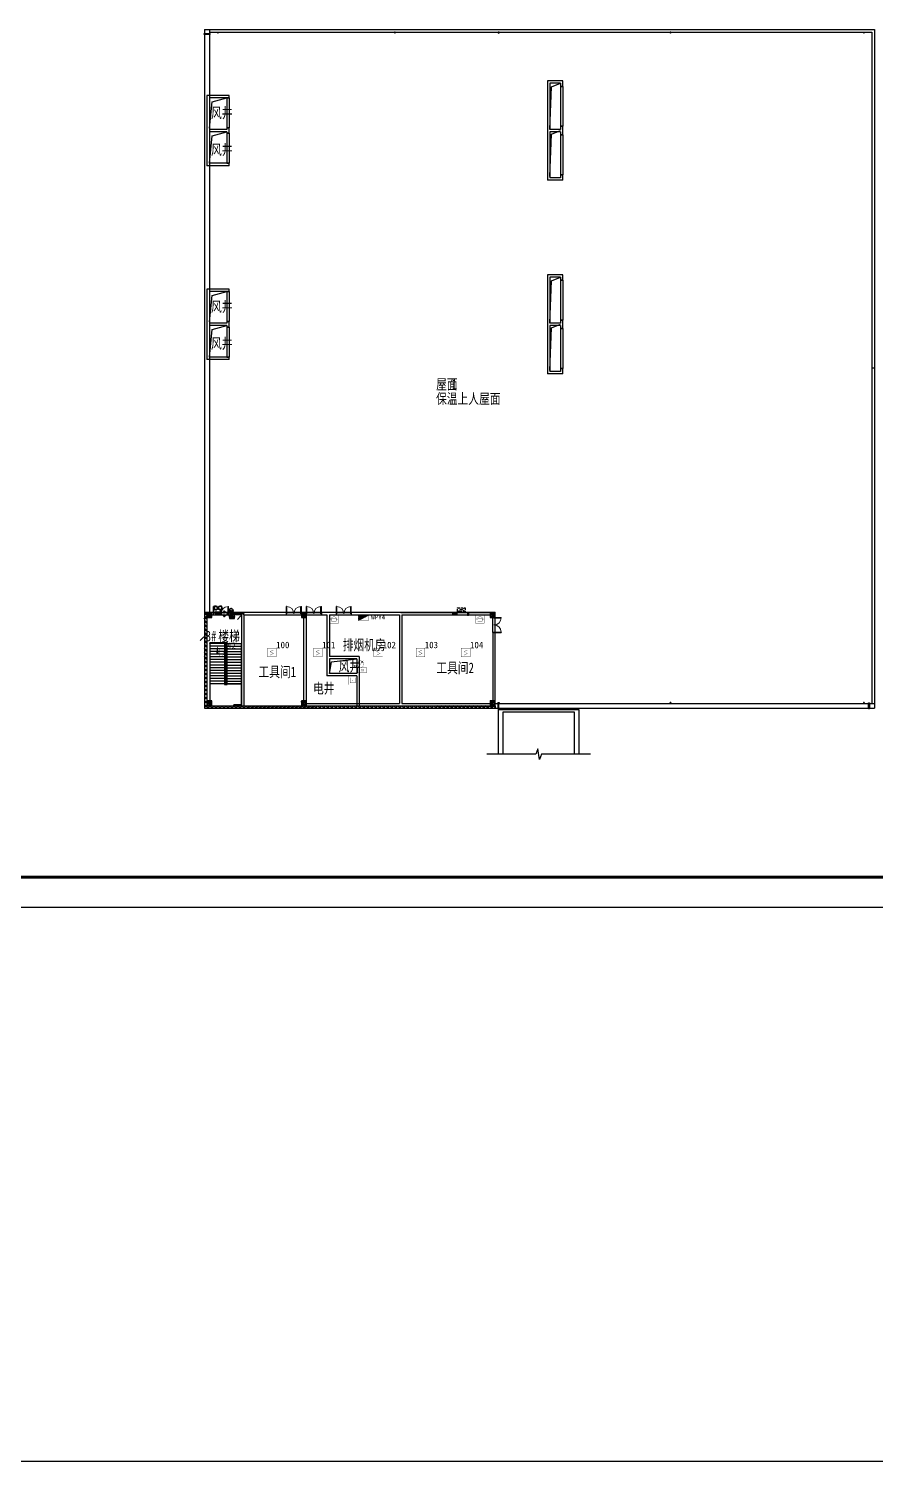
# Model space of a CAD drawing. Header units: millimetres. Extents: x -633009578 to 5705885, y -633235091 to 2571734.
# Drawn here: x 3268531 to 3353276, y 1575279 to 1718713 of the extents above; entities that cross this region are included whole.
import ezdxf
from ezdxf.enums import TextEntityAlignment as Align

# ---------------------------------------------------------------- set-up
doc = ezdxf.new("R2010")
doc.units = ezdxf.units.MM
doc.header["$LTSCALE"] = 1000
doc.header["$MEASUREMENT"] = 0
doc.linetypes.add('DASH', pattern=[0.35, 0.25, -0.1])
doc.layers.get('0').update_dxf_attribs({"color": 9})
for name, color, linetype in [('000000000000电气', 7, 'Continuous'), ('3T_WOOD', 21, 'Continuous'), ('A-COLUM(柱)', 255, 'Continuous'), ('A-DOOR(门）', 4, 'Continuous'), ('A-EQPM(设备)', 15, 'Continuous'), ('A-F-AREA(计算)', 5, 'Continuous'), ('A-HATH(填充)', 8, 'Continuous'), ('A-LM-QPM(设备)', 8, 'Continuous'), ('A-OTHER(其它)', 192, 'Continuous'), ('A-ROOF(屋顶)', 11, 'Continuous'), ('A-ST(雨水管)', 161, 'Continuous'), ('A-STAR(楼梯)', 51, 'Continuous'), ('A-TEXT(房间)', 243, 'Continuous'), ('A-WALL(墙)', 255, 'Continuous'), ('A-WINDOW（窗）', 4, 'Continuous'), ('DIM_SYMB', 3, 'Continuous'), ('DUCT-排烟管设备', 7, 'Continuous'), ('TEL_TEXT', 7, 'Continuous'), ('WALL', 9, 'Continuous'), ('电-弱电平面-箭头', 3, 'Continuous'), ('电-强电平面-标注', 3, 'Continuous'), ('电-强电平面-线缆', 3, 'Continuous'), ('设备-安防', 3, 'Continuous'), ('设备-消防', 3, 'Continuous'), ('设备-箱柜', 3, 'Continuous'), ('院图签、封面151013$0$PUB_TITLE', 153, 'Continuous'), ('院图签、封面151013$0$图签文字', 4, 'Continuous')]:
    doc.layers.add(name, color=color, linetype=linetype)
doc.styles.add('_TCH', font='simhei.ttf', dxfattribs={"width": 0.75, "bigfont": 'hztxt.shx'})
doc.styles.add('_TCH_DIM', font='simhei.ttf', dxfattribs={"width": 0.8, "bigfont": 'hztxt.shx'})
doc.styles.add('_TEL_DIM', font='simhei.ttf', dxfattribs={"height": 3.5, "bigfont": 'HZTXT'})
doc.styles.add('ELEC-DIM', font='simhei.ttf')
doc.styles.add('IDQSTYLE', font='simhei.ttf', dxfattribs={"width": 0.707, "bigfont": 'hztxt.shx'})
doc.styles.get("Standard").update_dxf_attribs({"font": 'simhei.ttf', "bigfont": 'hztxt.shx'})
doc.styles.add('宋', font='simhei.ttf', dxfattribs={"width": 0.8})
doc.styles.add('宋体', font='simhei.ttf')
doc.styles.add('院图签、封面151013$0$-宋体', font='simhei.ttf', dxfattribs={"width": 0.8})
pattern_1 = [(45, (1334077.49, 677101.1), (-200.000203, 200.000203), []), (135, (1334077.49, 677101.1), (-200.000203, -200.000203), [])]

# ---------------------------------------------------------------- blocks, each defined once
blk = doc.blocks.new('HC001224')
at = {"color": 0, "linetype": 'Continuous', "const_width": 0.2}
blk.add_lwpolyline([(-3.125, 3.125), (3.125, 3.125), (3.125, -3.125), (-3.125, -3.125)], close=True, dxfattribs=at)
blk.add_lwpolyline([(1.25, 1.875), (-1.25, 0.625), (1.25, -0.625), (-1.25, -1.875)], dxfattribs=at)
at = {"color": 0, "style": 'IDQSTYLE', "width": 0.7}
blk.add_attdef('PSFHATT', (5.125, -3.125), '', height=2.5, dxfattribs=at)
blk = doc.blocks.new('HC001303')
at = {"color": 0, "linetype": 'Continuous'}
blk.add_line((1.1, 1.5), (1.7, 2.6), dxfattribs=at)
at = {"color": 0, "linetype": 'Continuous', "const_width": 0.2}
blk.add_lwpolyline([(0, -3.1, 0.198912), (2.2, -2.2, 0.198912), (3.1, 0, 0.198912), (2.2, 2.2, 0.198912), (0, 3.1, 0.198912), (-2.2, 2.2, 0.198912), (-3.1, 0, 0.198912), (-2.2, -2.2, 0.198912)], format="xyb", close=True, dxfattribs=at)
blk.add_lwpolyline([(-2.5, -3.3), (2.5, 3.3)], dxfattribs=at)
at = {"color": 0, "style": 'IDQSTYLE', "width": 0.7}
for tag, p in [('280', (4.1, -2.9)), ('PSFHATT', (5.1, -3.3))]:
    blk.add_attdef(tag, p, '', height=2, dxfattribs=at)
blk = doc.blocks.new('*X123')
at = {"color": 0, "linetype": 'Continuous'}
for p, q in [((232.6, 320), (232.9, 320.3)), ((233, 320), (233.8, 320.8)), ((233.4, 320), (234.6, 321.2)), ((233.9, 320), (235.5, 321.6)), ((234.3, 320), (236.3, 322)), ((234.7, 320), (237.2, 322.5)), ((235.1, 320), (238, 322.9)), ((235.6, 320), (238.9, 323.3)), ((236, 320), (239.7, 323.7)), ((236.4, 320), (240.6, 324.2)), ((236.8, 320), (241.4, 324.6)), ((237.3, 320), (242.3, 325)), ((237.7, 320), (242.3, 324.6)), ((238.1, 320), (242.3, 324.1)), ((238.5, 320), (242.3, 323.7)), ((239, 320), (242.3, 323.3)), ((239.4, 320), (242.3, 322.9)), ((239.8, 320), (242.3, 322.5)), ((240.2, 320), (242.3, 322)), ((240.7, 320), (242.3, 321.6)), ((241.1, 320), (242.3, 321.2)), ((241.5, 320), (242.3, 320.8)), ((241.9, 320), (242.3, 320.3))]:
    blk.add_line(p, q, dxfattribs=at)
blk = doc.blocks.new('HC000431')
at = {"color": 0, "linetype": 'Continuous'}
blk.add_line((5, 2.5), (-5, -2.5), dxfattribs=at)
at = {"color": 0, "linetype": 'Continuous', "const_width": 0.3}
for points in [[(5, 2.5), (-5, 2.5), (-5, -2.5)], [(-5, -2.5), (5, -2.5), (5, 2.5)]]:
    blk.add_lwpolyline(points, dxfattribs=at)
at = {"color": 0, "linetype": 'Continuous'}
blk.add_blockref('*X123', (-237.3, -322.5), dxfattribs=at)
at = {"color": 0, "style": 'IDQSTYLE', "width": 0.7}
blk.add_attdef('PSFHATT', (7, -2.5), '', height=2.5, dxfattribs=at)
blk = doc.blocks.new('HC001269')
at = {"color": 0, "linetype": 'Continuous', "const_width": 0.2}
for points in [[(-3.125, -3.125), (-3.125, 3.125), (3.125, 3.125), (3.125, -3.125), (-3.125, -3.125)], [(-1.875, -1.875), (-1.875, 1.875), (1.875, 1.875), (1.875, -1.875), (-1.875, -1.875)]]:
    blk.add_lwpolyline(points, dxfattribs=at)
at = {"color": 0, "linetype": 'Continuous', "const_width": 0.25}
blk.add_lwpolyline([(-0.125, 0, 1), (0.125, 0, 1)], format="xyb", close=True, dxfattribs=at)
at = {"color": 0, "style": 'IDQSTYLE', "width": 0.7}
blk.add_attdef('PSFHATT', (5.125, -3.125), '', height=2.5, dxfattribs=at)
blk = doc.blocks.new('HC001180')
at = {"color": 0, "linetype": 'Continuous', "const_width": 0.2}
blk.add_lwpolyline([(-3.1, 1.9), (3.1, 1.9), (3.1, -1.9), (-3.1, -1.9)], close=True, dxfattribs=at)
at = {"color": 0, "style": 'IDQSTYLE', "width": 0.7}
for tag, p in [('SI', (-0.8, -0.8)), ('PSFHATT', (5.1, -1.9))]:
    blk.add_attdef(tag, p, '', height=1.5, dxfattribs=at)
blk = doc.blocks.new('HC001230')
at = {"color": 0, "linetype": 'Continuous', "const_width": 0.2}
blk.add_lwpolyline([(-3.1, 3.1), (3.1, 3.1), (3.1, -3.1), (-3.1, -3.1)], close=True, dxfattribs=at)
for points in [[(-2.4, -0.3, -0.135972), (-1.7, 0.8, -0.198912)], [(-1.7, 0.8, -0.198912), (0, 1.6, -0.198912), (1.8, 0.8, -0.135972), (2.4, -0.3, -0.198912)]]:
    blk.add_lwpolyline(points, format="xyb", dxfattribs=at)
for points in [[(-1.6, 0.3), (1.6, 0.3), (1.6, -1.6), (-1.6, -1.6), (-1.6, 0.3)], [(-2.4, -0.3), (-1.6, -0.3)], [(1.6, -0.3), (2.4, -0.3)]]:
    blk.add_lwpolyline(points, dxfattribs=at)
at = {"color": 0, "style": 'IDQSTYLE', "width": 0.7}
blk.add_attdef('PSFHATT', (5.1, -3.1), '', height=2.5, dxfattribs=at)
blk = doc.blocks.new('HC001213')
at = {"color": 0, "linetype": 'Continuous', "const_width": 0.2}
blk.add_lwpolyline([(-1.9, 3.1), (1.9, 3.1), (3.1, -3.1), (-3.1, -3.1)], close=True, dxfattribs=at)
for points in [[(-1.3, 0.7), (-0.2, 0.7), (-0.2, -1.1), (-1.3, -1.1), (-1.3, 0.7)], [(-0.2, 0.7), (1.2, 1.3), (1.2, -1.7), (-0.2, -1.1)]]:
    blk.add_lwpolyline(points, dxfattribs=at)
at = {"color": 0, "style": 'IDQSTYLE', "width": 0.7}
blk.add_attdef('PSFHATT', (5.1, -3.1), '', height=2.5, dxfattribs=at)
blk = doc.blocks.new('*X126')
at = {"color": 0, "linetype": 'Continuous'}
for p, q in [((192.6, 446.7), (193.9, 448.1)), ((192.7, 446.4), (194.3, 448)), ((192.7, 447.2), (193.4, 448)), ((192.8, 446.1), (194.6, 447.8)), ((193, 445.9), (194.8, 447.6)), ((193.3, 445.7), (194.9, 447.4)), ((193.6, 445.6), (195.1, 447.1)), ((194, 445.6), (195.1, 446.7))]:
    blk.add_line(p, q, dxfattribs=at)
blk = doc.blocks.new('HC001447')
at = {"color": 0, "linetype": 'Continuous'}
blk.add_line((-5.5, -5.5), (-2.4, -2.4), dxfattribs=at)
blk.add_lwpolyline([(-2.4, -2.4, 0.8, 0, 0), (-0.4, -0.5, 0, 0, 0)], format="xyseb", dxfattribs=at)
blk.add_circle((0, 0), 0.625, dxfattribs=at)
at = {"color": 0, "linetype": 'Continuous', "xscale": 0.5, "yscale": 0.5, "zscale": 0.5}
blk.add_blockref('*X126', (-96.9, -223.4), dxfattribs=at)
at = {"color": 0, "style": 'IDQSTYLE', "width": 0.7}
blk.add_attdef('PSFHATT', (2.6, -5.5), '', height=2.5, dxfattribs=at)
blk = doc.blocks.new('A$C18BE6784')
at = {"color": 3}
for p, q in [((10, 208), (524, 208)), ((10, 10), (524, 10)), ((524, 10), (524, 267))]:
    blk.add_line(p, q, dxfattribs=at)
at = {"color": 3, "const_width": 19.8}
blk.add_lwpolyline([(10, 267), (10, 10), (524, 10), (524, 267), (10, 267), (10, 10)], dxfattribs=at)
at = {"layer": 'TEL_TEXT', "style": '宋'}
blk.add_text('FHM', height=174.4, dxfattribs=at).set_placement((77, 38))
blk = doc.blocks.new('$equip_U$00000071(蒋轩)')
at = {"const_width": 0.04}
blk.add_lwpolyline([(-0.5, 0, -1), (0.5, 0, -1), (-0.5, 0, -1.463176)], format="xyb", dxfattribs=at)
at = {"linetype": 'Continuous', "const_width": 0.0417}
for points in [[(-0.25, -0.17), (-0.25, 0.17)], [(0.25, -0.17), (0.25, 0.17)], [(-0.25, -0.17), (0.25, -0.17)]]:
    blk.add_lwpolyline(points, dxfattribs=at)
blk.add_circle((0, 0), 0.5)
blk.add_point((0, -0.5))
at = {"color": 7, "style": '_TEL_DIM', "flags": 1}
for tag in ['A', 'REMARK']:
    blk.add_attdef(tag, text='', height=0.0000167, dxfattribs=at).set_placement((0, 0), align=Align.MIDDLE_CENTER)
blk = doc.blocks.new('$equip_U$00000073(LR-JS03)')
at = {"xscale": 1.008, "yscale": 1.008, "zscale": 1.008}
blk.add_blockref('$equip_U$00000071(蒋轩)', (0, 0), dxfattribs=at)
at = {"color": 7, "style": '_TEL_DIM', "flags": 1}
for tag in ['A', 'REMARK']:
    blk.add_attdef(tag, text='', height=0.00002, dxfattribs=at).set_placement((0, 0), align=Align.MIDDLE_CENTER)
blk = doc.blocks.new('$equip_U$00000082(LR-JS03)')
blk.add_blockref('$equip_U$00000073(LR-JS03)', (0, 0))
at = {"color": 7, "style": '_TEL_DIM', "flags": 1}
for tag in ['A', 'REMARK']:
    blk.add_attdef(tag, text='', height=0.00002, dxfattribs=at).set_placement((0, 0), align=Align.MIDDLE_CENTER)
blk = doc.blocks.new('$equip_U$00000090(LR-JS03)')
for p in [(-0.5, 0), (0, 0.5), (0.5, 0), (0, -0.5)]:
    blk.add_point(p)
blk.add_blockref('$equip_U$00000082(LR-JS03)', (0, 0))
at = {"color": 7, "style": '_TEL_DIM', "flags": 1}
for tag in ['A', 'REMARK']:
    blk.add_attdef(tag, text='', height=0.00002, dxfattribs=at).set_placement((0, 0), align=Align.MIDDLE_CENTER)
blk = doc.blocks.new('$equip_U$00000099(LR-JS03)')
at = {"linetype": 'Continuous', "ltscale": 0.7, "xscale": 0.6, "yscale": 0.6, "zscale": 0.6}
blk.add_blockref('$equip_U$00000090(LR-JS03)', (0, 0), dxfattribs=at)
at = {"color": 7, "linetype": 'Continuous', "style": '_TEL_DIM', "flags": 1}
for tag in ['A', 'REMARK']:
    blk.add_attdef(tag, text='', height=0.00002, dxfattribs=at).set_placement((0, 0), align=Align.MIDDLE_CENTER)
blk = doc.blocks.new('$equip_U$00000101(LR-JS03)')
at = {"linetype": 'Continuous', "ltscale": 0.7}
for p in [(-0.3, 0), (-0.29, 0.1), (-0.24, 0.19), (-0.17, 0.26), (-0.12, 0.28), (0, 0.3), (0.1, 0.28), (0.21, 0.21), (0.28, 0.14), (0.3, 0), (-0.29, -0.14), (-0.22, -0.21), (-0.15, -0.28), (0, -0.3), (0.19, -0.24), (0.26, -0.15)]:
    blk.add_point(p, dxfattribs=at)
blk.add_blockref('$equip_U$00000099(LR-JS03)', (0, 0), dxfattribs=at)
at = {"color": 7, "linetype": 'Continuous', "style": '_TEL_DIM', "flags": 1}
for tag in ['A', 'REMARK']:
    blk.add_attdef(tag, text='', height=0.00002, dxfattribs=at).set_placement((0, 0), align=Align.MIDDLE_CENTER)
blk = doc.blocks.new('$equip_U$00000102(LR-JS03)')
for p in [(-0.39, 0), (0, 0.39), (0.39, 0), (0, -0.39)]:
    blk.add_point(p)
at = {"xscale": 1.3, "yscale": 1.3, "zscale": 1.3}
blk.add_blockref('$equip_U$00000101(LR-JS03)', (0, 0), dxfattribs=at)
at = {"color": 7, "style": '_TEL_DIM', "flags": 1}
for tag in ['A', 'REMARK']:
    blk.add_attdef(tag, text='', height=0.00002, dxfattribs=at).set_placement((0, 0), align=Align.MIDDLE_CENTER)
blk = doc.blocks.new('FHHHM')
at = {"layer": '设备-消防', "const_width": 35.6}
for points in [[(-400, -421), (-400, -230)], [(-75, -421), (-75, -230)]]:
    blk.add_lwpolyline(points, dxfattribs=at)
at = {"layer": '设备-消防'}
for name, p, xscale, yscale, zscale in [('A$C18BE6784', (-472, -240), 0.9, 0.9, 0.9), ('$equip_U$00000102(LR-JS03)', (-414, -565), 367.6065970498603, 367.6065970498603, 367.6065970498603)]:
    blk.add_blockref(name, p, dxfattribs=dict(at, xscale=xscale, yscale=yscale, zscale=zscale))
at = {"layer": '设备-消防', "xscale": -367.6065970498603, "yscale": 367.606597049965, "zscale": 367.6065970500075, "rotation": 359.9999999999998}
blk.add_blockref('$equip_U$00000102(LR-JS03)', (-61, -565), dxfattribs=at)
blk = doc.blocks.new('$equip$00002496')
for p, q in [((-0.33, -0.01), (-0.33, -0.04)), ((-0.33, -0.04), (-0.23, -0.04)), ((-0.23, -0.07), (-0.23, -0.01)), ((0.23, -0.07), (0.23, -0.01)), ((0.23, -0.04), (0.33, -0.04)), ((0.33, -0.01), (0.33, -0.04))]:
    blk.add_line(p, q)
at = {"const_width": 0.04}
for points in [[(-0.33, -0.01), (-0.33, 0.01), (-0.32, 0.02), (-0.32, 0.04), (-0.32, 0.06), (-0.32, 0.08), (-0.31, 0.09), (-0.31, 0.11), (-0.3, 0.14), (-0.29, 0.16), (-0.28, 0.17), (-0.27, 0.19), (-0.25, 0.22), (-0.23, 0.24), (-0.22, 0.25), (-0.2, 0.26), (-0.19, 0.27), (-0.17, 0.28), (-0.15, 0.3), (-0.14, 0.31), (-0.11, 0.32), (-0.09, 0.32), (-0.07, 0.33), (-0.05, 0.33), (-0.03, 0.34), (-0.01, 0.34), (0.01, 0.34), (0.02, 0.34), (0.03, 0.34), (0.04, 0.33), (0.05, 0.33), (0.06, 0.33), (0.07, 0.33), (0.08, 0.33), (0.1, 0.32), (0.11, 0.32), (0.12, 0.31), (0.13, 0.31), (0.14, 0.3), (0.15, 0.3), (0.16, 0.29), (0.17, 0.28), (0.18, 0.28), (0.19, 0.27), (0.2, 0.27), (0.2, 0.26), (0.21, 0.26), (0.22, 0.25), (0.23, 0.24), (0.24, 0.23), (0.24, 0.22), (0.25, 0.21), (0.25, 0.21), (0.26, 0.2), (0.27, 0.19), (0.28, 0.17), (0.28, 0.16), (0.29, 0.15), (0.3, 0.13), (0.3, 0.13), (0.3, 0.11), (0.31, 0.1), (0.31, 0.09), (0.32, 0.08), (0.32, 0.06), (0.32, 0.05), (0.32, 0.04), (0.32, 0.03), (0.32, 0.02), (0.33, 0.01), (0.33, 0), (0.33, -0.01), (0.33, -0.02)], [(-0.33, -0.01), (-0.33, -0.04), (-0.27, -0.04)], [(0.23, -0.04), (0.33, -0.04), (0.33, -0.01)]]:
    blk.add_lwpolyline(points, dxfattribs=at)
blk.add_lwpolyline([(-0.23, -0.04), (-0.23, -0.07, 0.018296), (-0.23, -0.1, 0.020571), (-0.23, -0.12, 0.016157), (-0.23, -0.14, 0.016938), (-0.22, -0.16, 0.013296), (-0.22, -0.17, 0.017744), (-0.21, -0.19, 0.018102), (-0.2, -0.21, 0.023336), (-0.19, -0.23, 0.020442), (-0.18, -0.25, 0.019898), (-0.16, -0.26, 0.029375), (-0.14, -0.28, 0.020467), (-0.13, -0.29, 0.019947), (-0.11, -0.3, 0.02634), (-0.09, -0.32, 0.022765), (-0.07, -0.32, 0.022064), (-0.06, -0.33, 0.017561), (-0.04, -0.33, 0.018849), (-0.03, -0.34, 0.026674), (0, -0.34, 0.024065), (0.02, -0.34, 0.017492), (0.03, -0.33, 0.02218), (0.05, -0.33, 0.016706), (0.06, -0.33, 0.021772), (0.08, -0.32, 0.033748), (0.11, -0.31, 0.027307), (0.13, -0.29, 0.037487), (0.15, -0.27, 0.023669), (0.17, -0.25, 0.024636), (0.18, -0.23, 0.022056), (0.2, -0.21, 0.019355), (0.21, -0.19, 0.016885), (0.21, -0.18, 0.019662), (0.22, -0.16, 0.017314), (0.23, -0.14, 0.017657), (0.23, -0.12, 0.016334), (0.23, -0.1, 0.018628), (0.23, -0.07, -0.000473), (0.23, -0.05, 0.000473), (0.23, -0.03, -0.000473), (0.23, -0.01, 0.019349), (0.23, 0.01, 0.017701), (0.23, 0.03, 0.017609), (0.23, 0.05, 0.019734), (0.22, 0.07, 0.015457), (0.21, 0.09, 0.016381), (0.21, 0.11, 0.018896), (0.2, 0.12, 0.014609), (0.19, 0.14, 0.018347), (0.18, 0.15, 0.018027), (0.17, 0.17, 0.019185), (0.15, 0.18, 0.02609), (0.14, 0.2, 0.027268), (0.12, 0.21, 0.02826), (0.09, 0.23, 0.01768), (0.08, 0.23, 0.029838), (0.05, 0.24, 0.036888), (0.02, 0.25, 0.031327), (0, 0.25, 0.021523), (-0.02, 0.25, 0.027816), (-0.04, 0.25, 0.027819), (-0.06, 0.24, 0.017928), (-0.08, 0.24, 0.026287), (-0.1, 0.23, 0.021193), (-0.12, 0.22, 0.017157), (-0.13, 0.21, 0.024162), (-0.15, 0.19, 0.028789), (-0.17, 0.17, 0.018477), (-0.18, 0.16, 0.021383), (-0.19, 0.14, 0.017608), (-0.2, 0.12, 0.01682), (-0.21, 0.11, 0.019066), (-0.22, 0.09, 0.016635), (-0.22, 0.07, 0.011999), (-0.23, 0.06, 0.019213), (-0.23, 0.03, 0.012912), (-0.23, 0.02, 0.016735), (-0.23, 0, 0.009175), (-0.23, -0.01, 0.000862), (-0.23, -0.04), (-0.3, -0.04, 56.791434)], format="xyb", dxfattribs=at)
for centre, major_axis, ratio, start_param, end_param in [((0, -0.01), (0, 0.345), 0.944189, 4.700094, 7.866276), ((0, -0.01), (0, 0.263), 0.88811, 4.712389, 7.853982), ((0, -0.07), (0, -0.263), 0.88811, 4.712389, 7.853982)]:
    blk.add_ellipse(centre, major_axis=major_axis, ratio=ratio, start_param=start_param, end_param=end_param)
for p in [(0, 0.34), (-0.33, -0.04), (0, -0.34), (0.33, -0.05)]:
    blk.add_point(p)
at = {"color": 7, "style": '_TEL_DIM', "flags": 1}
blk.add_attdef('A', text='', height=0.00002, dxfattribs=at).set_placement((0, 0), align=Align.MIDDLE_CENTER)
blk = doc.blocks.new('$equip$00002617')
for p, q in [((0.63, 0.42), (-0.62, 0.42)), ((-0.62, 0.42), (-0.62, -0.41)), ((-0.62, 0.22), (0.33, 0.22)), ((0.33, 0.22), (0.63, 0.08)), ((0.63, -0.41), (0.63, 0.42)), ((-0.62, -0.41), (0.63, -0.41))]:
    blk.add_line(p, q)
at = {"linetype": 'Continuous', "const_width": 0.04}
blk.add_lwpolyline([(-0.62, 0.42), (0.63, 0.42), (0.63, -0.41), (-0.62, -0.41)], close=True, dxfattribs=at)
at = {"color": 1}
for p in [(-0.62, 0), (0, 0.42), (0.63, 0), (0.02, -0.41)]:
    blk.add_point(p, dxfattribs=at)
at = {"color": 7, "style": '_TEL_DIM', "flags": 1}
blk.add_attdef('A', text='', height=0.000025, dxfattribs=at).set_placement((0, 0), align=Align.MIDDLE_CENTER)
blk = doc.blocks.new('A$C40EF29F0')
for name, p, xscale, yscale, zscale in [('$equip$00002617', (258, 174), 400, 400, 400), ('$equip$00002496', (256, 133), 315, 315, 315)]:
    blk.add_blockref(name, p, dxfattribs=dict(xscale=xscale, yscale=yscale, zscale=zscale))
blk = doc.blocks.new('$equip$00002620')
for p, q in [((-0.11, 0.12), (-0.19, -0.1)), ((0.16, 0.12), (-0.11, 0.12)), ((0.08, -0.1), (0.16, 0.12)), ((-0.19, -0.1), (0.08, -0.1))]:
    blk.add_line(p, q)
at = {"const_width": 0.04}
blk.add_lwpolyline([(-0.3, 0, 1), (0.3, 0, 1), (-0.3, 0, 1)], format="xyb", dxfattribs=at)
blk.add_circle((0, 0), 0.3)
at = {"color": 1}
for p in [(-0.3, 0), (0, 0.3), (0.3, 0), (0, -0.3)]:
    blk.add_point(p, dxfattribs=at)
at = {"color": 7, "style": '_TEL_DIM', "flags": 1}
blk.add_attdef('A', text='', height=0.000025, dxfattribs=at).set_placement((0, 0), align=Align.MIDDLE_CENTER)
blk = doc.blocks.new('$equip$00002474')
for p, q in [((-0.52, 0), (0, 0.44)), ((0, -0.44), (-0.52, 0)), ((0, 0.44), (0.52, 0)), ((0.52, 0), (0, -0.44))]:
    blk.add_line(p, q)
at = {"const_width": 0.04}
blk.add_lwpolyline([(0, 0.44), (-0.52, 0), (0, -0.44), (0.52, 0), (0, 0.44), (-0.52, 0)], dxfattribs=at)
for p in [(-0.52, 0), (0, 0.44), (0.52, 0), (0, -0.44)]:
    blk.add_point(p)
at = {"color": 7, "style": '_TEL_DIM'}
blk.add_attdef('$TEXT$', text='', height=0.3, dxfattribs=at).set_placement((0.03, 0.01), align=Align.MIDDLE_CENTER)
at = {"color": 7, "style": '_TEL_DIM', "flags": 1}
blk.add_attdef('A', text='', height=0.00002, dxfattribs=at).set_placement((0, 0), align=Align.MIDDLE_CENTER)
blk = doc.blocks.new('建筑图框_A1')
at = {"layer": '院图签、封面151013$0$PUB_TITLE'}
blk.add_lwpolyline([(0, 0), (84100, 0), (84100, 59400), (0, 59400)], close=True, dxfattribs=at)
at = {"layer": '院图签、封面151013$0$PUB_TITLE', "const_width": 100}
blk.add_lwpolyline([(2500, 1000), (83100, 1000), (83100, 58400), (2500, 58400)], close=True, dxfattribs=at)
at = {"layer": '院图签、封面151013$0$图签文字', "color": 6, "style": '院图签、封面151013$0$-宋体'}
for tag, height, width, p in [('工程主持人', 400, 0.8, (79991, 29506)), ('审定', 400, 0.8, (79991, 28706)), ('审核', 400, 0.8, (79991, 27906)), ('专业负责人', 400, 0.8, (79991, 27106)), ('校对', 400, 0.8, (79991, 26306)), ('设计', 400, 0.8, (79991, 25506)), ('方案设计人', 400, 0.8, (79991, 24707)), ('工程编号', 300, 0.7, (81000, 8700)), ('版次', 300, 0.7, (78738, 3006)), ('日期', 300, 0.7, (82038, 3000)), ('比例', 300, 0.7, (78738, 2200)), ('图号_X施', 300, 0.7, (81538, 2200)), ('图号', 200, 0.7, (82538, 2400)), ('图号_总数', 200, 0.7, (82538, 2000))]:
    blk.add_attdef(tag, text='', height=height, dxfattribs=dict(at, width=width)).set_placement(p, align=Align.MIDDLE_CENTER)
at = {"layer": '院图签、封面151013$0$图签文字', "color": 6, "style": '院图签、封面151013$0$-宋体', "width": 0.7}
for tag, p in [('建设单位_001', (80936, 7446)), ('工程名称_001', (80934, 6045)), ('图名_001', (79743, 4060))]:
    blk.add_attdef(tag, p, '', height=300, dxfattribs=at)
blk = doc.blocks.new('31231')
at = {"layer": 'A-EQPM(设备)', "linetype": 'DASH', "ltscale": 500}
blk.add_lwpolyline([(46924, 1033154), (47004, 1033154), (47004, 1032854), (46924, 1032854)], close=True, dxfattribs=at)
blk.add_lwpolyline([(46964, 1033204), (46964, 1032804)], dxfattribs=at)
blk = doc.blocks.new('1fdasdas')
at = {"layer": 'A-EQPM(设备)', "linetype": 'DASH'}
for p, q in [((800, 0), (0, 400)), ((0, 0), (800, 400))]:
    blk.add_line(p, q, dxfattribs=at)
blk.add_lwpolyline([(0, 400), (800, 400), (800, 0), (0, 0)], close=True, dxfattribs=at)
at = {"layer": 'A-EQPM(设备)', "style": '_TCH_DIM', "width": 0.705882}
blk.add_text('A.C', height=204, dxfattribs=at).set_placement((240, 108))
blk = doc.blocks.new('$轴流风机$00000011')
for p, q in [((-500, 500, 0), (-500, -500, 0)), ((500, 500, 0), (-500, 500, 0)), ((-339, 135, 0), (-339, -135, 0)), ((88, 135, 0), (-339, 135, 0)), ((88, -135, 0), (88, 135, 0)), ((88, 0, 0), (288, 0, 0)), ((500, -500, 0), (500, 500, 0)), ((-500, -500, 0), (500, -500, 0)), ((-339, -135, 0), (88, -135, 0))]:
    blk.add_line(p, q)
for centre, radius, start, end in [((633, 238, 0), 465, 168.11261, 180), ((633, 238, 0), 465, 180, 191.88739), ((462, 274, 0), 291, 153.06034, 168.11261), ((462, 202, 0), 291, 191.88739, 206.93966), ((355, 329, 0), 170, 129.18213, 153.06034), ((355, 148, 0), 170, 206.93966, 230.81787), ((288, 410, 0), 64.8, 90, 129.18213), ((288, 66, 0), 64.8, 230.81787, 270), ((288, 410, 0), 64.8, 50.81787, 90), ((288, 66, 0), 64.8, 270, 309.18213), ((222, 329, 0), 170, 26.93966, 50.81787), ((222, 148, 0), 170, 309.18213, 333.06034), ((115, 274, 0), 291, 11.88739, 26.93966), ((115, 202, 0), 291, 333.06034, 348.11261), ((-56, 238, 0), 465, 0, 11.88739), ((-56, 238, 0), 465, 348.11261, 0), ((633, -238, 0), 465, 168.11261, 180), ((633, -238, 0), 465, 180, 191.88739), ((462, -202, 0), 291, 153.06034, 168.11261), ((462, -274, 0), 291, 191.88739, 206.93966), ((355, -148, 0), 170, 129.18213, 153.06034), ((355, -329, 0), 170, 206.93966, 230.81787), ((288, -66, 0), 64.8, 90, 129.18213), ((288, -410, 0), 64.8, 230.81787, 270), ((288, -66, 0), 64.8, 50.81787, 90), ((288, -410, 0), 64.8, 270, 309.18213), ((222, -148, 0), 170, 26.93966, 50.81787), ((222, -329, 0), 170, 309.18213, 333.06034), ((115, -202, 0), 291, 11.88739, 26.93966), ((115, -274, 0), 291, 333.06034, 348.11261), ((-56, -238, 0), 465, 0, 11.88739), ((-56, -238, 0), 465, 348.11261, 0)]:
    blk.add_arc(centre, radius, start, end)
for p in [(-500, 0, 0), (500, 0, 0)]:
    blk.add_point(p)
blk = doc.blocks.new('$DorLib2D$00000002')
for p, q in [((-0.5, 0), (-0.5, 0.4875)), ((-0.475, 0.4875), (-0.5, 0.4875)), ((-0.475, 0), (-0.475, 0.4875)), ((0.475, 0), (0.475, 0.4875)), ((0.475, 0.4875), (0.5, 0.4875)), ((0.5, 0), (0.5, 0.4875)), ((-0.5, 0), (-0.475, 0)), ((0.5, 0), (0.475, 0))]:
    blk.add_line(p, q)
at = {"lineweight": 13}
for centre, start, end in [((-0.4875, 0), 0, 88.530716), ((0.4875, 0), 91.469284, 180)]:
    blk.add_arc(centre, 0.4875, start, end, dxfattribs=at)
blk = doc.blocks.new('$TCHSYS$WIN2D')
for p, q in [((-0.5, 0.5), (0.5, 0.5)), ((-0.5, 0.5), (-0.5, -0.5)), ((0.5, 0.17), (-0.5, 0.17)), ((0.5, 0.5), (0.5, -0.5)), ((0.5, -0.17), (-0.5, -0.17)), ((-0.5, -0.5), (0.5, -0.5))]:
    blk.add_line(p, q)
blk = doc.blocks.new('_FZH')
h = blk.add_hatch()
h.set_pattern_fill('钢筋混凝土', color=256, scale=0.1, style=0)
h.set_pattern_definition([(45, (0, 0), (-0.17678, 0.17678), []), (50, (0, 0), (0.71726, -0.06275), [0.075, -0.825]), (355, (0, 0), (-0.13875, 0.7522), [0.06, -0.66]), (100.45, (0.0598, -0.0052), (0.5785, 0.68944), [0.06374, -0.70114]), (46.18, (0, 0.2), (1.0672, -0.1655), [0.1125, -1.2375]), (96.64, (0.0889, 0.1862), (0.9347, 0.9741), [0.0956, -1.0517]), (351.18, (0, 0.2), (0.9347, 0.9741), [0.09, -0.99]), (21, (0.1, 0.15), (0.5969, -0.4026), [0.075, -0.825]), (326, (0.1, 0.15), (0.2433, 0.72515), [0.06, -0.66]), (71.45, (0.14974, 0.11645), (0.8402, 0.32253), [0.06374, -0.70114]), (37.5, (0, 0), (0.01216, 0.33289), [0, -0.652, 0, -0.67, 0, -0.6625]), (7.5, (0, 0), (0.26307, 0.39441), [0, -0.382, 0, -0.637, 0, -0.2525]), (-32.5, (-0.223, 0), (0.53382, -0.022555), [0, -0.25, 0, -0.78, 0, -1.035]), (-42.5, (-0.323, 0), (0.58319, 0.1001), [0, -0.325, 0, -0.518, 0, -0.735])])
h.paths.add_polyline_path([(-0.5, -0.5), (0.5, -0.5), (0.5, 0.5), (-0.5, 0.5)])
blk.add_lwpolyline([(-0.5, -0.5), (0.5, -0.5), (0.5, 0.5), (-0.5, 0.5)], close=True)

msp = doc.modelspace()

# ---------------------------------------------------------------- hatches: boundary and pattern name
at = {"layer": 'A-HATH(填充)'}
h = msp.add_hatch(dxfattribs=at)
h.set_pattern_fill('多孔材料', color=256, scale=100, style=0)
h.set_pattern_definition(pattern_1)
h.paths.add_polyline_path([(3286136, 1660263.5), (3286136, 1650673.5), (3286376, 1650913.5), (3286376, 1660263.5)])
h = msp.add_hatch(dxfattribs=at)
h.set_pattern_fill('多孔材料', color=256, scale=50, style=0)
h.set_pattern_definition([(45, (1333977.49, 677101.09), (-100.000102, 100.000102), []), (135, (1333977.49, 677101.09), (-100.000102, -100.000102), [])])
h.paths.add_polyline_path([(3289826, 1651013.5), (3289066, 1651013.5), (3289066, 1650913.5), (3289826, 1650913.5)])
h = msp.add_hatch(dxfattribs=at)
h.set_pattern_fill('多孔材料', color=256, scale=100, style=0)
h.set_pattern_definition(pattern_1)
h.paths.add_polyline_path([(3286376, 1650913.5), (3286136, 1650673.5), (3289946, 1650673.5), (3289946, 1650913.5)])
h = msp.add_hatch(dxfattribs=at)
h.set_pattern_fill('多孔材料', color=256, scale=100, style=0)
h.set_pattern_definition(pattern_1)
h.paths.add_polyline_path([(3289946, 1650913.5), (3289946, 1650673.5), (3301506, 1650673.5), (3301506, 1650913.5)])
h = msp.add_hatch(dxfattribs=at)
h.set_pattern_fill('多孔材料', color=256, scale=100, style=0)
h.set_pattern_definition(pattern_1)
h.paths.add_polyline_path([(3301506, 1650913.5), (3301506, 1650673.5), (3315226, 1650673.5), (3315226, 1650913.5)])

# ---------------------------------------------------------------- linework, layer by layer
at = {"layer": '3T_WOOD'}
msp.add_lwpolyline([(2149863.9, 2571734.1), (4312712.4, 2571734.1), (4312712.4, 1575278.9), (2149863.9, 1575278.9)], close=True, dxfattribs=at)
at = {"layer": 'A-DOOR(门）'}
for p, q in [((3287026, 1660263.5), (3288526, 1660263.5)), ((3287026, 1660023.5), (3288526, 1660023.5)), ((3294326, 1660263.5), (3295826, 1660263.5)), ((3294326, 1660023.5), (3295826, 1660023.5)), ((3296326, 1660263.5), (3297826, 1660263.5)), ((3296326, 1660023.5), (3297826, 1660023.5)), ((3299326, 1660263.5), (3300826, 1660263.5)), ((3299326, 1660023.5), (3300826, 1660023.5)), ((3314986, 1658263.5), (3314986, 1659763.5)), ((3315226, 1658263.5), (3315226, 1659763.5))]:
    msp.add_line(p, q, dxfattribs=at)
at = {"layer": 'A-F-AREA(计算)'}
msp.add_lwpolyline([(3315226, 1660263.5), (3286136, 1660263.5), (3286136, 1650673.5), (3315226, 1650673.5)], close=True, dxfattribs=at)
at = {"layer": 'A-LM-QPM(设备)'}
for points in [[(3286666, 1718213.5), (3286666, 1718113.5), (3286086, 1718113.5), (3286086, 1718213.5)], [(3315586, 1651203.5), (3315486, 1651203.5), (3315486, 1650623.5), (3315586, 1650623.5)], [(3352576, 1651203.5), (3352676, 1651203.5), (3352676, 1650623.5), (3352576, 1650623.5)]]:
    msp.add_lwpolyline(points, close=True, dxfattribs=at)
at = {"layer": 'A-OTHER(其它)'}
for points in [[(3320701, 1708633.5), (3320878, 1712878.4), (3321751, 1713243.5)], [(3286616, 1708763.5), (3286901.9, 1711383.7), (3288376, 1711793.5)], [(3286616, 1705233.5), (3286901.9, 1707983.7), (3288376, 1708393.5)], [(3320701, 1703903.5), (3320878, 1708148.4), (3321751, 1708513.5)], [(3320701, 1689233.5), (3320878, 1693478.4), (3321751, 1693843.5)], [(3286616, 1689363.5), (3286901.9, 1691983.7), (3288376, 1692393.5)], [(3286616, 1685833.5), (3286901.9, 1688583.7), (3288376, 1688993.5)], [(3320701, 1684503.5), (3320878, 1688748.4), (3321751, 1689113.5)], [(3298626, 1654153.5), (3298853.2, 1655312.8), (3301386, 1655613.5)]]:
    msp.add_lwpolyline(points, dxfattribs=at)
at = {"layer": 'A-ROOF(屋顶)'}
for p, q in [((3286136, 1718613.5), (3286136, 1660263.5)), ((3286616, 1718613.5), (3286616, 1660263.5)), ((3315226, 1651153.5), (3353176, 1651153.5)), ((3315226, 1650673.5), (3353176, 1650673.5))]:
    msp.add_line(p, q, dxfattribs=at)
for points in [[(3286136, 1718613.5), (3353176, 1718613.5)], [(3286616, 1718373.5), (3352936, 1718373.5), (3352936, 1651153.5)], [(3353176, 1718613.5), (3353176, 1650673.5)], [(3352936, 1684763.5), (3353176, 1684763.5)], [(3323616, 1646085.7), (3323616, 1650513.5), (3315536, 1650513.5), (3315536, 1646085.7)], [(3323176, 1646085.7), (3323176, 1650273.5), (3315976, 1650273.5), (3315976, 1646085.7)]]:
    msp.add_lwpolyline(points, dxfattribs=at)
at = {"layer": 'A-ST(雨水管)'}
for points in [[(3287466, 1718373.5, -1), (3287466, 1718273.5, -1)], [(3305176, 1718373.5, 1), (3305176, 1718273.5, 1)], [(3305176, 1718373.5, -1), (3305176, 1718273.5, -1)], [(3315576, 1718373.5, -1), (3315576, 1718273.5, -1)], [(3315576, 1718373.5, 1), (3315576, 1718273.5, 1)], [(3332776, 1718373.5, 1), (3332776, 1718273.5, 1)], [(3332776, 1718373.5, -1), (3332776, 1718273.5, -1)], [(3352126, 1718373.5, -1), (3352126, 1718273.5, -1)], [(3315576, 1651153.5, -1), (3315576, 1651253.5, -1)], [(3332776, 1651153.5, -1), (3332776, 1651253.5, -1)], [(3332776, 1651153.5, 1), (3332776, 1651253.5, 1)], [(3352126, 1651153.5, 1), (3352126, 1651253.5, 1)]]:
    msp.add_lwpolyline(points, format="xyb", close=True, dxfattribs=at)
at = {"layer": 'A-STAR(楼梯)'}
for p, q in [((3288386, 1657223.5), (3286676, 1657223.5)), ((3286676, 1657163.5), (3286676, 1657223.5)), ((3286676, 1657163.5), (3286676, 1653113.5)), ((3288116, 1657163.5), (3286676, 1657163.5)), ((3288326, 1657163.5), (3286676, 1657163.5)), ((3288116, 1656893.5), (3286676, 1656893.5)), ((3288176, 1657163.5), (3288116, 1657163.5)), ((3288116, 1657163.5), (3288116, 1653053.5)), ((3288176, 1657163.5), (3288116, 1657163.5)), ((3288176, 1657163.5), (3288176, 1654983)), ((3288176, 1657163.5), (3288176, 1653113.5)), ((3288176, 1657163.5), (3288326, 1657163.5)), ((3288326, 1653113.5), (3288326, 1657163.5)), ((3288326, 1653113.5), (3288326, 1657163.5)), ((3288386, 1653053.5), (3288386, 1657223.5)), ((3288386, 1657163.5), (3289826, 1657163.5)), ((3288386, 1656893.5), (3289826, 1656893.5)), ((3289826, 1653113.5), (3289826, 1657163.5)), ((3288116, 1656623.5), (3286676, 1656623.5)), ((3288116, 1656353.5), (3286676, 1656353.5)), ((3288116, 1656083.5), (3286676, 1656083.5)), ((3288116, 1655813.5), (3286676, 1655813.5)), ((3288116, 1655543.5), (3286676, 1655543.5)), ((3288116, 1655273.5), (3286676, 1655273.5)), ((3288386, 1656623.5), (3289826, 1656623.5)), ((3288386, 1656353.5), (3289826, 1656353.5)), ((3288386, 1656083.5), (3289826, 1656083.5)), ((3288386, 1655813.5), (3289826, 1655813.5)), ((3288386, 1655543.5), (3289826, 1655543.5)), ((3288386, 1655273.5), (3289826, 1655273.5)), ((3288116, 1655003.5), (3286676, 1655003.5)), ((3288116, 1654733.5), (3286676, 1654733.5)), ((3288116, 1654463.5), (3286676, 1654463.5)), ((3288116, 1654193.5), (3286676, 1654193.5)), ((3288116, 1653923.5), (3286676, 1653923.5)), ((3288176, 1654983), (3288176, 1653113.5)), ((3288386, 1655003.5), (3289826, 1655003.5)), ((3288386, 1654733.5), (3289826, 1654733.5)), ((3288386, 1654463.5), (3289826, 1654463.5)), ((3288386, 1654193.5), (3289826, 1654193.5)), ((3288386, 1653923.5), (3289826, 1653923.5)), ((3288116, 1653653.5), (3286676, 1653653.5)), ((3288116, 1653383.5), (3286676, 1653383.5)), ((3288116, 1653113.5), (3286676, 1653113.5)), ((3286676, 1653113.5), (3286676, 1651413.5)), ((3288116, 1653113.5), (3286676, 1653113.5)), ((3288116, 1653053.5), (3288386, 1653053.5)), ((3288176, 1653113.5), (3288326, 1653113.5)), ((3288326, 1653113.5), (3288176, 1653113.5)), ((3288386, 1653653.5), (3289826, 1653653.5)), ((3288386, 1653383.5), (3289826, 1653383.5)), ((3288386, 1653113.5), (3289826, 1653113.5)), ((3289826, 1653113.5), (3288386, 1653113.5)), ((3289826, 1650913.5), (3289826, 1653113.5)), ((3286876, 1650913.5), (3289826, 1650913.5))]:
    msp.add_line(p, q, dxfattribs=at)
at = {"layer": 'A-WALL(墙)'}
for p, q in [((3320461, 1713483.5), (3320461, 1708513.5)), ((3321991, 1713483.5), (3320461, 1713483.5)), ((3320701, 1713243.5), (3320701, 1708633.5)), ((3321751, 1713243.5), (3320701, 1713243.5)), ((3321751, 1713243.5), (3321751, 1712938.5)), ((3321751, 1712938.5), (3321991, 1712938.5)), ((3321991, 1712938.5), (3321991, 1713483.5)), ((3286376, 1712033.5), (3286376, 1708513.5)), ((3288616, 1712033.5), (3286376, 1712033.5)), ((3286616, 1711793.5), (3286616, 1708633.5)), ((3288376, 1711793.5), (3286616, 1711793.5)), ((3288376, 1711793.5), (3288616, 1711793.5)), ((3288616, 1711793.5), (3288616, 1712033.5)), ((3286376, 1708513.5), (3286376, 1704993.5)), ((3288376, 1708633.5), (3286616, 1708633.5)), ((3286616, 1708393.5), (3286616, 1705233.5)), ((3288376, 1708393.5), (3286616, 1708393.5)), ((3288616, 1708793.5), (3288376, 1708793.5)), ((3288376, 1708793.5), (3288376, 1708633.5)), ((3288376, 1708393.5), (3288376, 1708233.5)), ((3288616, 1708513.5), (3288616, 1708793.5)), ((3288616, 1708233.5), (3288616, 1708513.5)), ((3320461, 1708513.5), (3320461, 1703543.5)), ((3321751, 1708633.5), (3320701, 1708633.5)), ((3320701, 1708393.5), (3320701, 1703783.5)), ((3321751, 1708393.5), (3320701, 1708393.5)), ((3321991, 1708938.5), (3321751, 1708938.5)), ((3321751, 1708938.5), (3321751, 1708633.5)), ((3321751, 1708393.5), (3321751, 1708088.5)), ((3321991, 1708513.5), (3321991, 1708938.5)), ((3321991, 1708088.5), (3321991, 1708513.5)), ((3288376, 1708233.5), (3288616, 1708233.5)), ((3321751, 1708088.5), (3321991, 1708088.5)), ((3288616, 1704993.5), (3286376, 1704993.5)), ((3288376, 1705233.5), (3286616, 1705233.5)), ((3288616, 1705233.5), (3288376, 1705233.5)), ((3288616, 1704993.5), (3288616, 1705233.5)), ((3321991, 1704088.5), (3321751, 1704088.5)), ((3321751, 1704088.5), (3321751, 1703783.5)), ((3321991, 1703543.5), (3321991, 1704088.5)), ((3321991, 1703543.5), (3320461, 1703543.5)), ((3321751, 1703783.5), (3320701, 1703783.5)), ((3320461, 1694083.5), (3320461, 1689113.5)), ((3321991, 1694083.5), (3320461, 1694083.5)), ((3321991, 1693538.5), (3321991, 1694083.5)), ((3286376, 1692633.5), (3286376, 1689113.5)), ((3288616, 1692633.5), (3286376, 1692633.5)), ((3288616, 1692393.5), (3288616, 1692633.5)), ((3320701, 1693843.5), (3320701, 1689233.5)), ((3321751, 1693843.5), (3320701, 1693843.5)), ((3321751, 1693843.5), (3321751, 1693538.5)), ((3321751, 1693538.5), (3321991, 1693538.5)), ((3286616, 1692393.5), (3286616, 1689233.5)), ((3288376, 1692393.5), (3286616, 1692393.5)), ((3288376, 1692393.5), (3288616, 1692393.5)), ((3286376, 1689113.5), (3286376, 1685593.5)), ((3288376, 1689233.5), (3286616, 1689233.5)), ((3286616, 1688993.5), (3286616, 1685833.5)), ((3288376, 1688993.5), (3286616, 1688993.5)), ((3288616, 1689393.5), (3288376, 1689393.5)), ((3288376, 1689393.5), (3288376, 1689233.5)), ((3288376, 1688993.5), (3288376, 1688833.5)), ((3288376, 1688833.5), (3288616, 1688833.5)), ((3288616, 1689113.5), (3288616, 1689393.5)), ((3288616, 1688833.5), (3288616, 1689113.5)), ((3320461, 1689113.5), (3320461, 1684143.5)), ((3321751, 1689233.5), (3320701, 1689233.5)), ((3320701, 1688993.5), (3320701, 1684383.5)), ((3321751, 1688993.5), (3320701, 1688993.5)), ((3321991, 1689538.5), (3321751, 1689538.5)), ((3321751, 1689538.5), (3321751, 1689233.5)), ((3321751, 1688993.5), (3321751, 1688688.5)), ((3321751, 1688688.5), (3321991, 1688688.5)), ((3321991, 1689113.5), (3321991, 1689538.5)), ((3321991, 1688688.5), (3321991, 1689113.5)), ((3288616, 1685593.5), (3286376, 1685593.5)), ((3288376, 1685833.5), (3286616, 1685833.5)), ((3288616, 1685833.5), (3288376, 1685833.5)), ((3288616, 1685593.5), (3288616, 1685833.5)), ((3321991, 1684143.5), (3320461, 1684143.5)), ((3321751, 1684383.5), (3320701, 1684383.5)), ((3321991, 1684688.5), (3321751, 1684688.5)), ((3321751, 1684688.5), (3321751, 1684383.5)), ((3321991, 1684143.5), (3321991, 1684688.5)), ((3287026, 1660263.5), (3286876, 1660263.5)), ((3286876, 1660023.5), (3287026, 1660023.5)), ((3287026, 1660023.5), (3287026, 1660263.5)), ((3288726, 1660263.5), (3288526, 1660263.5)), ((3288526, 1660263.5), (3288526, 1660023.5)), ((3288526, 1660023.5), (3288726, 1660023.5)), ((3288726, 1660023.5), (3288726, 1660263.5)), ((3289946, 1660263.5), (3289826, 1660263.5)), ((3289826, 1660263.5), (3289826, 1660023.5)), ((3289826, 1660023.5), (3289826, 1650913.5)), ((3294326, 1660263.5), (3289946, 1660263.5)), ((3290066, 1660023.5), (3294326, 1660023.5)), ((3290066, 1660023.5), (3290066, 1650913.5)), ((3294326, 1660023.5), (3294326, 1660263.5)), ((3296086, 1651413.5), (3296086, 1659763.5)), ((3296326, 1651413.5), (3296326, 1659763.5)), ((3298506, 1660263.5), (3297826, 1660263.5)), ((3297826, 1660263.5), (3297826, 1660023.5)), ((3297826, 1660023.5), (3298386, 1660023.5)), ((3298386, 1660023.5), (3298386, 1655733.5)), ((3299326, 1660263.5), (3298506, 1660263.5)), ((3298626, 1660023.5), (3299326, 1660023.5)), ((3298626, 1660023.5), (3298626, 1655853.5)), ((3299326, 1660023.5), (3299326, 1660263.5)), ((3305776, 1660263.5), (3300826, 1660263.5)), ((3300826, 1660263.5), (3300826, 1660023.5)), ((3300826, 1660023.5), (3305656, 1660023.5)), ((3305656, 1660023.5), (3305656, 1651153.5)), ((3305776, 1660263.5), (3314726, 1660263.5)), ((3305896, 1660023.5), (3314726, 1660023.5)), ((3305896, 1660023.5), (3305896, 1651153.5)), ((3315226, 1658263.5), (3314986, 1658263.5)), ((3314986, 1658263.5), (3314986, 1651413.5)), ((3315226, 1651413.5), (3315226, 1658263.5)), ((3298386, 1655733.5), (3298386, 1653913.5)), ((3301626, 1655853.5), (3298626, 1655853.5)), ((3298626, 1655613.5), (3298626, 1654153.5)), ((3301386, 1655613.5), (3298626, 1655613.5)), ((3301386, 1655613.5), (3301386, 1654153.5)), ((3301626, 1655853.5), (3301626, 1654033.5)), ((3301386, 1653913.5), (3298386, 1653913.5)), ((3301386, 1654153.5), (3298626, 1654153.5)), ((3301386, 1653913.5), (3301386, 1650913.5)), ((3301626, 1654033.5), (3301626, 1650913.5)), ((3289826, 1651013.5), (3289066, 1651013.5)), ((3289066, 1650913.5), (3289066, 1651013.5)), ((3289826, 1650913.5), (3289826, 1651013.5)), ((3296206, 1651313.5), (3296206, 1651313.5)), ((3296206, 1651173.5), (3296206, 1651173.5)), ((3296206, 1651033.5), (3296206, 1651033.5)), ((3296326, 1651153.5), (3305656, 1651153.5)), ((3305896, 1651153.5), (3314726, 1651153.5)), ((3289826, 1650913.5), (3289066, 1650913.5)), ((3296326, 1650913.5), (3305776, 1650913.5)), ((3305776, 1650913.5), (3314726, 1650913.5))]:
    msp.add_line(p, q, dxfattribs=at)
at = {"layer": 'A-WINDOW（窗）', "linetype": 'DASH'}
for p, q in [((3321991, 1712938.5), (3321751, 1712938.5)), ((3288616, 1711793.5), (3288376, 1711793.5)), ((3288376, 1708793.5), (3288616, 1708793.5)), ((3321751, 1708938.5), (3321991, 1708938.5)), ((3288616, 1708233.5), (3288376, 1708233.5)), ((3321991, 1708088.5), (3321751, 1708088.5)), ((3288376, 1705233.5), (3288616, 1705233.5)), ((3321751, 1704088.5), (3321991, 1704088.5)), ((3321991, 1693538.5), (3321751, 1693538.5)), ((3288616, 1692393.5), (3288376, 1692393.5)), ((3288376, 1689393.5), (3288616, 1689393.5)), ((3288616, 1688833.5), (3288376, 1688833.5)), ((3321751, 1689538.5), (3321991, 1689538.5)), ((3321991, 1688688.5), (3321751, 1688688.5)), ((3288376, 1685833.5), (3288616, 1685833.5)), ((3321751, 1684688.5), (3321991, 1684688.5))]:
    msp.add_line(p, q, dxfattribs=at)
at = {"layer": 'A-WINDOW（窗）'}
for p, q in [((3321751, 1712938.5), (3321751, 1708938.5)), ((3321991, 1712938.5), (3321991, 1708938.5)), ((3288376, 1711793.5), (3288376, 1708793.5)), ((3288616, 1711793.5), (3288616, 1708793.5)), ((3288376, 1708233.5), (3288376, 1705233.5)), ((3288616, 1708233.5), (3288616, 1705233.5)), ((3321751, 1708088.5), (3321751, 1704088.5)), ((3321991, 1708088.5), (3321991, 1704088.5)), ((3321751, 1693538.5), (3321751, 1689538.5)), ((3321991, 1693538.5), (3321991, 1689538.5)), ((3288376, 1692393.5), (3288376, 1689393.5)), ((3288616, 1692393.5), (3288616, 1689393.5)), ((3288376, 1688833.5), (3288376, 1685833.5)), ((3288616, 1688833.5), (3288616, 1685833.5)), ((3321751, 1688688.5), (3321751, 1684688.5)), ((3321991, 1688688.5), (3321991, 1684688.5))]:
    msp.add_line(p, q, dxfattribs=at)
at = {"layer": 'DIM_SYMB'}
msp.add_lwpolyline([(3289076, 1657298.5, 0, 0, 0), (3289076, 1652013.5, 0, 0, 0), (3287426, 1652013.5, 0, 0, 0), (3287426, 1657028.5, 0, 240, 0), (3287426, 1656128.5, 0, 0, 0)], format="xyseb", dxfattribs=at)
msp.add_lwpolyline([(3324776, 1646085.7), (3319857.3, 1646085.7), (3319666.2, 1645560.7), (3319481, 1646610.7), (3319294.8, 1646085.7), (3314376, 1646085.7)], dxfattribs=at)
at = {"layer": 'WALL'}
for p, q in [((3286136, 1660263.5), (3286136, 1650673.5)), ((3286376, 1660263.5), (3286136, 1660263.5)), ((3286376, 1660263.5), (3286376, 1650913.5)), ((3286136, 1650673.5), (3289946, 1650673.5)), ((3286376, 1650913.5), (3289946, 1650913.5)), ((3289946, 1650913.5), (3301506, 1650913.5)), ((3289946, 1650673.5), (3301506, 1650673.5)), ((3301506, 1650913.5), (3315226, 1650913.5)), ((3301506, 1650673.5), (3315226, 1650673.5)), ((3315226, 1650913.5), (3315226, 1650673.5))]:
    msp.add_line(p, q, dxfattribs=at)
at = {"layer": '电-强电平面-线缆', "color": 1, "linetype": 'Continuous'}
for points, const_width in [([(3288424.9, 1660095.4), (3288559.6, 1660456.1)], 45), ([(3288424.9, 1660095.4), (3288634, 1659822.9)], 45), ([(3288429.8, 1660118.3), (3290050, 1660118.3)], 30)]:
    msp.add_lwpolyline(points, dxfattribs=dict(at, const_width=const_width))

# ---------------------------------------------------------------- block references
at = {"layer": '000000000000电气', "color": 3, "xscale": 1.2285, "yscale": 1.2285, "zscale": 1.2285, "rotation": 180}
msp.add_blockref('FHHHM', (3287186.5, 1660027.5), dxfattribs=at)
at = {"layer": 'A-COLUM(柱)', "xscale": 500, "yscale": 500, "zscale": 500}
for p in [(3286626, 1660013.5), (3296076, 1660013.5), (3314976, 1660013.5), (3286626, 1651163.5), (3296076, 1651163.5), (3314976, 1651163.5)]:
    msp.add_blockref('_FZH', p, dxfattribs=at)
at = {"layer": 'A-DOOR(门）', "xscale": 1500, "yscale": 1500, "zscale": 1500}
for p in [(3287776, 1660143.5), (3297076, 1660143.5), (3300076, 1660143.5)]:
    msp.add_blockref('$DorLib2D$00000002', p, dxfattribs=at)
at = {"layer": 'A-DOOR(门）', "extrusion": (0, 0, -1), "xscale": 1500, "yscale": 1500, "zscale": 1500}
msp.add_blockref('$DorLib2D$00000002', (-3295076, 1660143.5), dxfattribs=at)
at = {"layer": 'A-DOOR(门）', "xscale": -1500, "yscale": 1500, "zscale": 1500, "rotation": 270}
msp.add_blockref('$DorLib2D$00000002', (3315106, 1659013.5), dxfattribs=at)
at = {"layer": 'A-EQPM(设备)', "color": 6}
msp.add_blockref('1fdasdas', (3311437.4, 1660340), dxfattribs=at)
at = {"layer": 'A-EQPM(设备)', "color": 6, "rotation": 180}
msp.add_blockref('31231', (3359493.7, 2693147.5), dxfattribs=at)
at = {"layer": 'A-WINDOW（窗）', "extrusion": (0, 0, -1), "xscale": 1100, "yscale": 240, "zscale": 1100}
msp.add_blockref('$TCHSYS$WIN2D', (-3289276, 1660143.5), dxfattribs=at)
at = {"layer": 'DUCT-排烟管设备', "xscale": -0.2, "yscale": 0.4, "zscale": 1600, "rotation": 90.00000000000006}
msp.add_blockref('$轴流风机$00000011', (3311203, 1660159.4, 0), dxfattribs=at)
at = {"layer": '电-弱电平面-箭头', "color": 4, "xscale": 105, "yscale": 105, "zscale": 105}
for p in [(3286643.9, 1660202.5), (3289998.9, 1660148), (3286282.4, 1658041.5)]:
    msp.add_blockref('HC001447', p, dxfattribs=at)
at = {"layer": '设备-安防'}
ref = msp.add_blockref('$equip$00002474', (3288113.9, 1660118.3), dxfattribs=dict(at, xscale=-607.5, yscale=607.5, zscale=607.5, rotation=180))
ref.add_attrib('$TEXT$', 'EL', dxfattribs={"layer": '0', "color": 7, "height": 182.25, "style": '_TEL_DIM'}).set_placement((3288130.9, 1660110.9), align=Align.MIDDLE_CENTER)
at = {"layer": '设备-安防', "xscale": -750, "yscale": 750, "zscale": 750, "rotation": 180}
msp.add_blockref('$equip$00002620', (3288783.7, 1660435.3), dxfattribs=at)
at = {"layer": '设备-安防'}
msp.add_blockref('A$C40EF29F0', (3288625.9, 1659646.1), dxfattribs=at)
at = {"layer": '设备-消防'}
for name, p, xscale, yscale, zscale in [('HC001230', (3299079.3, 1659606.9), 140, 140, 140), ('HC001230', (3313698.3, 1659614.9), 140, 140, 140), ('HC001213', (3288160.3, 1658015.5), 105, 105, 105), ('HC001224', (3288111.2, 1656242.4), 140, 140, 140), ('HC001224', (3292865.7, 1656248.4), 140, 140, 140), ('HC001224', (3297468.2, 1656248.4), 140, 140, 140), ('HC001224', (3303528.2, 1656248.4), 140, 140, 140), ('HC001224', (3307742.7, 1656248.4), 140, 140, 140), ('HC001224', (3312270.7, 1656248.4), 140, 140, 140)]:
    msp.add_blockref(name, p, dxfattribs=dict(at, xscale=xscale, yscale=yscale, zscale=zscale))
ref = msp.add_blockref('HC001303', (3301755.7, 1655094.5), dxfattribs=dict(at, xscale=105, yscale=105, zscale=105))
ref.add_attrib('280', '280', (3300935.5, 1654794.8), dxfattribs={"layer": '0', "color": 0, "height": 210, "width": 0.8})
at = {"layer": '设备-消防', "xscale": -140, "yscale": 140, "zscale": 140, "rotation": 180}
msp.add_blockref('HC001269', (3300973.9, 1653474.6), dxfattribs=at)
at = {"layer": '设备-消防'}
ref = msp.add_blockref('HC001180', (3301914, 1654480.9), dxfattribs=dict(at, xscale=140, yscale=140, zscale=140))
ref.add_attrib('SI', 'SI', (3301806.2, 1654362.2), dxfattribs={"layer": '0', "color": 0, "height": 210, "width": 0.8})
at = {"layer": '设备-箱柜', "xscale": 3, "yscale": 3}
msp.add_blockref('建筑图框_A1', (3229655.4, 1630763.7, 0), dxfattribs=at)
at = {"layer": '设备-箱柜', "xscale": 105, "yscale": 105, "zscale": 105, "rotation": 180}
msp.add_blockref('HC000431', (3302060, 1659754.5), dxfattribs=at)

# ---------------------------------------------------------------- texts
at = {"layer": '000000000000电气', "color": 1, "lineweight": 35, "style": '宋体'}
for s, p in [('42', (3288386, 1656623.5)), ('100', (3293303.2, 1656685.9)), ('101', (3297905.7, 1656685.9)), ('102', (3303965.7, 1656685.9)), ('103', (3308180.2, 1656685.9)), ('104', (3312708.2, 1656685.9))]:
    msp.add_text(s, height=650, dxfattribs=at).set_placement(p)
at = {"layer": 'A-TEXT(房间)', "style": '_TCH', "width": 0.75}
for s, p in [('风井', (3286781, 1709762)), ('风井', (3286781, 1706075.6)), ('风井', (3286781, 1690362)), ('风井', (3286781, 1686675.6)), ('屋面', (3309311.9, 1682591)), ('1', (3310886.9, 1682591)), ('保温上人屋面', (3309311.9, 1681144.1)), ('3#', (3286254.5, 1657373.2)), ('楼梯', (3287514.5, 1657373.2)), ('排烟机房', (3299969.3, 1656489.9)), ('风井', (3299557.8, 1654351.7)), ('工具间2', (3309338.4, 1654195.8)), ('工具间1', (3291535.4, 1653792.7)), ('电井', (3296989.7, 1652152.6))]:
    msp.add_text(s, height=1050, dxfattribs=at).set_placement(p)
at = {"layer": '电-强电平面-标注', "style": 'ELEC-DIM'}
msp.add_text('WPY4', height=450, dxfattribs=at).set_placement((3302811.9, 1659569.7))

doc.saveas('drawing.dxf')
